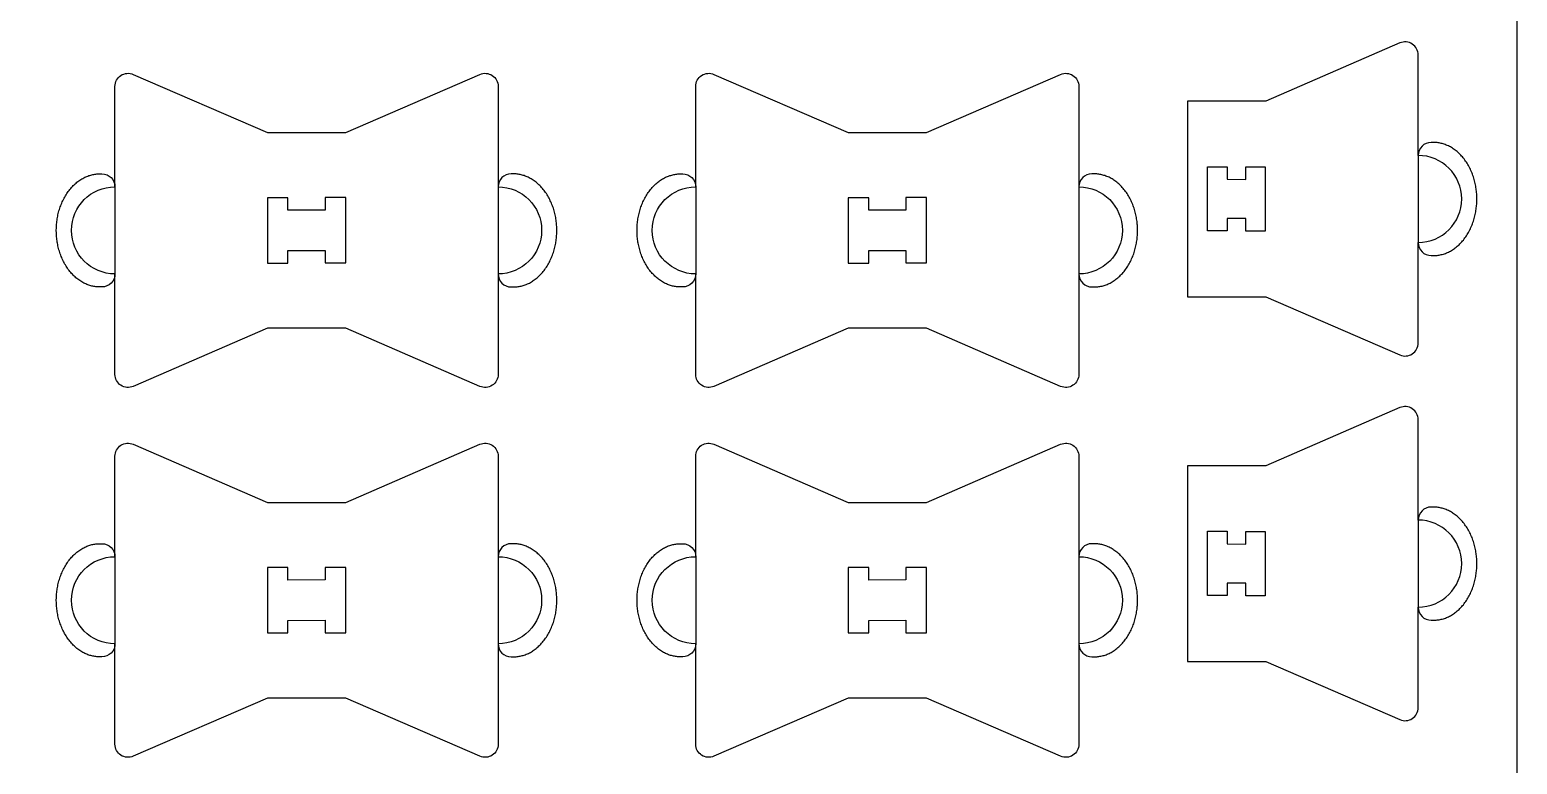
# Model space of a CAD drawing. Extents: x -30 to 12678, y 0 to 23683.
# Drawn here: x 1251 to 1934, y 1590 to 1928 of the extents above; entities that cross this region are included whole.
import ezdxf

# ---------------------------------------------------------------- set-up
doc = ezdxf.new("R2010")
doc.units = 0
for name, color, linetype in [('0_SHEET_SPRUCEPLY_2440X122', 1, 'CONTINUOUS'), ('3_ANYTOOL_CUTTHROUGH_INSID', 4, 'CONTINUOUS'), ('4_ANYTOOL_CUTTHROUGH_OUTSI', 5, 'CONTINUOUS'), ('5_ANYTOOL_HALF_MILL_9MM_IN', 3, 'CONTINUOUS')]:
    doc.layers.add(name, color=color, linetype=linetype)

msp = doc.modelspace()

# ---------------------------------------------------------------- linework, layer by layer
at = {"layer": '0_SHEET_SPRUCEPLY_2440X122'}
msp.add_lwpolyline([(713.84, 1216.64), (1933.84, 1216.64), (1933.84, 3656.64), (713.84, 3656.64)], close=True, dxfattribs=at)
at = {"layer": '3_ANYTOOL_CUTTHROUGH_INSID'}
for points in [[(1800.55, 1858.83), (1809.11, 1858.76), (1809.11, 1864.53), (1818.08, 1864.53), (1818.08, 1834.99), (1809.11, 1834.99), (1809.11, 1840.76), (1800.55, 1840.83), (1800.55, 1835.06), (1791.58, 1835.06), (1791.58, 1864.6), (1800.55, 1864.6)], [(1386.2, 1844.64), (1369.14, 1844.57), (1369.14, 1850.34), (1359.67, 1850.34), (1359.67, 1820.3), (1369.14, 1820.3), (1369.14, 1826.07), (1386.2, 1826.14), (1386.2, 1820.37), (1395.67, 1820.37), (1395.67, 1850.41), (1386.2, 1850.41)], [(1652.99, 1844.64), (1635.93, 1844.57), (1635.93, 1850.34), (1626.46, 1850.34), (1626.46, 1820.3), (1635.93, 1820.3), (1635.93, 1826.07), (1652.99, 1826.14), (1652.99, 1820.37), (1662.46, 1820.37), (1662.46, 1850.41), (1652.99, 1850.41)], [(1800.55, 1691.23), (1809.11, 1691.16), (1809.11, 1696.92), (1818.08, 1696.92), (1818.08, 1667.39), (1809.11, 1667.39), (1809.11, 1673.16), (1800.55, 1673.23), (1800.55, 1667.46), (1791.58, 1667.46), (1791.58, 1697), (1800.55, 1697)], [(1386.2, 1674.64), (1369.14, 1674.57), (1369.14, 1680.34), (1359.67, 1680.34), (1359.67, 1650.3), (1369.14, 1650.3), (1369.14, 1656.07), (1386.2, 1656.14), (1386.2, 1650.37), (1395.67, 1650.37), (1395.67, 1680.41), (1386.2, 1680.41)], [(1652.99, 1674.64), (1635.93, 1674.57), (1635.93, 1680.34), (1626.46, 1680.34), (1626.46, 1650.3), (1635.93, 1650.3), (1635.93, 1656.07), (1652.99, 1656.14), (1652.99, 1650.37), (1662.46, 1650.37), (1662.46, 1680.41), (1652.99, 1680.41)]]:
    msp.add_lwpolyline(points, close=True, dxfattribs=at)
at = {"layer": '4_ANYTOOL_CUTTHROUGH_OUTSI'}
for points in [[(1879.95, 1778.06, 0.539734), (1888.33, 1783.57), (1888.33, 1829.76, 1), (1888.33, 1869.76), (1888.33, 1915.95, 0.539734), (1879.95, 1921.46), (1818.33, 1894.76), (1782.33, 1894.76), (1782.33, 1804.76), (1818.33, 1804.76), (1879.95, 1778.06)], [(1465.67, 1769.12, -0.539734), (1457.29, 1763.62), (1395.67, 1790.32), (1359.67, 1790.32), (1298.06, 1763.62, -0.539734), (1289.67, 1769.12), (1289.67, 1815.32, -1), (1289.67, 1855.32), (1289.67, 1901.51, -0.539734), (1298.06, 1907.02), (1359.67, 1880.32), (1395.67, 1880.32), (1457.29, 1907.02, -0.539734), (1465.67, 1901.51), (1465.67, 1855.32, -1), (1465.67, 1815.32)], [(1732.46, 1769.12, -0.539734), (1724.07, 1763.62), (1662.46, 1790.32), (1626.46, 1790.32), (1564.84, 1763.62, -0.539734), (1556.46, 1769.12), (1556.46, 1815.32, -1), (1556.46, 1855.32), (1556.46, 1901.51, -0.539734), (1564.84, 1907.02), (1626.46, 1880.32), (1662.46, 1880.32), (1724.07, 1907.02, -0.539734), (1732.46, 1901.51), (1732.46, 1855.32, -1), (1732.46, 1815.32)], [(1879.95, 1610.46, 0.539734), (1888.33, 1615.96), (1888.33, 1662.16, 1), (1888.33, 1702.16), (1888.33, 1748.35, 0.539734), (1879.95, 1753.86), (1818.33, 1727.16), (1782.33, 1727.16), (1782.33, 1637.16), (1818.33, 1637.16), (1879.95, 1610.46)], [(1465.67, 1599.12, -0.539734), (1457.29, 1593.62), (1395.67, 1620.32), (1359.67, 1620.32), (1298.06, 1593.62, -0.539734), (1289.67, 1599.12), (1289.67, 1645.32, -1), (1289.67, 1685.32), (1289.67, 1731.51, -0.539734), (1298.06, 1737.02), (1359.67, 1710.32), (1395.67, 1710.32), (1457.29, 1737.02, -0.539734), (1465.67, 1731.51), (1465.67, 1685.32, -1), (1465.67, 1645.32)], [(1732.46, 1599.12, -0.539734), (1724.07, 1593.62), (1662.46, 1620.32), (1626.46, 1620.32), (1564.84, 1593.62, -0.539734), (1556.46, 1599.12), (1556.46, 1645.32, -1), (1556.46, 1685.32), (1556.46, 1731.51, -0.539734), (1564.84, 1737.02), (1626.46, 1710.32), (1662.46, 1710.32), (1724.07, 1737.02, -0.539734), (1732.46, 1731.51), (1732.46, 1685.32, -1), (1732.46, 1645.32)]]:
    msp.add_lwpolyline(points, format="xyb", close=True, dxfattribs=at)
at = {"layer": '5_ANYTOOL_HALF_MILL_9MM_IN'}
for points in [[(1895.32, 1823.75), (1895.77, 1823.76), (1896.21, 1823.77), (1896.66, 1823.81), (1897.12, 1823.85), (1897.57, 1823.91), (1898.03, 1823.99), (1898.49, 1824.08), (1898.96, 1824.18), (1899.42, 1824.3), (1899.89, 1824.44), (1900.35, 1824.59), (1900.82, 1824.75), (1901.28, 1824.93), (1901.75, 1825.13), (1902.21, 1825.35), (1902.67, 1825.57), (1903.13, 1825.82), (1903.59, 1826.08), (1904.05, 1826.36), (1904.5, 1826.65), (1904.94, 1826.96), (1905.38, 1827.29), (1905.82, 1827.63), (1906.25, 1827.99), (1906.68, 1828.36), (1907.1, 1828.75), (1907.51, 1829.15), (1907.91, 1829.56), (1908.31, 1829.99), (1908.7, 1830.44), (1909.08, 1830.89), (1909.45, 1831.36), (1909.81, 1831.85), (1910.16, 1832.34), (1910.5, 1832.85), (1910.83, 1833.36), (1911.15, 1833.89), (1911.46, 1834.42), (1911.75, 1834.97), (1912.04, 1835.52), (1912.31, 1836.08), (1912.58, 1836.65), (1912.83, 1837.23), (1913.06, 1837.81), (1913.29, 1838.39), (1913.5, 1838.98), (1913.7, 1839.58), (1913.89, 1840.18), (1914.07, 1840.78), (1914.23, 1841.38), (1914.39, 1841.99), (1914.52, 1842.59), (1914.65, 1843.2), (1914.77, 1843.81), (1914.87, 1844.41), (1914.96, 1845.02), (1915.04, 1845.62), (1915.11, 1846.22), (1915.17, 1846.82), (1915.21, 1847.41), (1915.25, 1848), (1915.28, 1848.59), (1915.3, 1849.75), (1915.28, 1850.91), (1915.25, 1851.49), (1915.21, 1852.09), (1915.17, 1852.68), (1915.11, 1853.28), (1915.04, 1853.88), (1914.96, 1854.48), (1914.87, 1855.08), (1914.77, 1855.69), (1914.65, 1856.3), (1914.52, 1856.9), (1914.38, 1857.51), (1914.23, 1858.11), (1914.07, 1858.72), (1913.89, 1859.32), (1913.7, 1859.92), (1913.5, 1860.51), (1913.28, 1861.1), (1913.06, 1861.69), (1912.82, 1862.27), (1912.57, 1862.85), (1912.31, 1863.42), (1912.03, 1863.98), (1911.74, 1864.53), (1911.45, 1865.07), (1911.14, 1865.61), (1910.82, 1866.14), (1910.49, 1866.65), (1910.14, 1867.16), (1909.79, 1867.65), (1909.43, 1868.13), (1909.06, 1868.6), (1908.68, 1869.06), (1908.29, 1869.5), (1907.89, 1869.93), (1907.49, 1870.35), (1907.07, 1870.75), (1906.65, 1871.14), (1906.23, 1871.51), (1905.8, 1871.87), (1905.36, 1872.21), (1904.92, 1872.53), (1904.47, 1872.84), (1904.02, 1873.14), (1903.56, 1873.42), (1903.1, 1873.68), (1902.64, 1873.92), (1902.18, 1874.15), (1901.71, 1874.37), (1901.25, 1874.56), (1900.78, 1874.75), (1900.31, 1874.91), (1899.85, 1875.06), (1899.38, 1875.2), (1898.91, 1875.32), (1898.45, 1875.42), (1897.99, 1875.51), (1897.53, 1875.58), (1897.07, 1875.64), (1896.61, 1875.69), (1896.16, 1875.72), (1895.71, 1875.74), (1895.27, 1875.75), (1894.33, 1875.75, 0.413668), (1888.33, 1869.76), (1888.33, 1829.76, 0.41476), (1894.33, 1823.75)], [(1282.68, 1809.31), (1282.24, 1809.31), (1281.79, 1809.33), (1281.34, 1809.37), (1280.89, 1809.41), (1280.43, 1809.47), (1279.97, 1809.55), (1279.51, 1809.64), (1279.05, 1809.74), (1278.59, 1809.86), (1278.12, 1810), (1277.65, 1810.15), (1277.19, 1810.31), (1276.72, 1810.49), (1276.26, 1810.69), (1275.79, 1810.9), (1275.33, 1811.13), (1274.87, 1811.38), (1274.42, 1811.64), (1273.96, 1811.92), (1273.51, 1812.21), (1273.06, 1812.52), (1272.62, 1812.85), (1272.19, 1813.19), (1271.75, 1813.55), (1271.33, 1813.92), (1270.91, 1814.31), (1270.5, 1814.71), (1270.09, 1815.12), (1269.7, 1815.55), (1269.31, 1816), (1268.93, 1816.45), (1268.56, 1816.92), (1268.2, 1817.41), (1267.85, 1817.9), (1267.51, 1818.4), (1267.18, 1818.92), (1266.86, 1819.45), (1266.55, 1819.98), (1266.25, 1820.53), (1265.97, 1821.08), (1265.69, 1821.64), (1265.43, 1822.21), (1265.18, 1822.79), (1264.94, 1823.37), (1264.72, 1823.95), (1264.5, 1824.54), (1264.3, 1825.14), (1264.11, 1825.74), (1263.94, 1826.34), (1263.77, 1826.94), (1263.62, 1827.55), (1263.48, 1828.15), (1263.35, 1828.76), (1263.24, 1829.37), (1263.14, 1829.97), (1263.04, 1830.58), (1262.96, 1831.18), (1262.9, 1831.78), (1262.84, 1832.38), (1262.79, 1832.97), (1262.76, 1833.56), (1262.73, 1834.15), (1262.71, 1835.31), (1262.73, 1836.47), (1262.76, 1837.05), (1262.79, 1837.64), (1262.84, 1838.24), (1262.9, 1838.84), (1262.96, 1839.44), (1263.04, 1840.04), (1263.14, 1840.64), (1263.24, 1841.25), (1263.36, 1841.86), (1263.48, 1842.46), (1263.62, 1843.07), (1263.78, 1843.67), (1263.94, 1844.28), (1264.12, 1844.88), (1264.31, 1845.48), (1264.51, 1846.07), (1264.72, 1846.66), (1264.95, 1847.25), (1265.19, 1847.83), (1265.44, 1848.41), (1265.7, 1848.97), (1265.97, 1849.54), (1266.26, 1850.09), (1266.56, 1850.63), (1266.87, 1851.17), (1267.19, 1851.7), (1267.52, 1852.21), (1267.86, 1852.72), (1268.21, 1853.21), (1268.58, 1853.69), (1268.95, 1854.16), (1269.33, 1854.62), (1269.72, 1855.06), (1270.11, 1855.49), (1270.52, 1855.91), (1270.93, 1856.31), (1271.35, 1856.7), (1271.78, 1857.07), (1272.21, 1857.43), (1272.65, 1857.77), (1273.09, 1858.09), (1273.54, 1858.4), (1273.99, 1858.7), (1274.45, 1858.98), (1274.9, 1859.24), (1275.37, 1859.48), (1275.83, 1859.71), (1276.29, 1859.93), (1276.76, 1860.12), (1277.23, 1860.3), (1277.69, 1860.47), (1278.16, 1860.62), (1278.63, 1860.75), (1279.09, 1860.87), (1279.56, 1860.98), (1280.02, 1861.07), (1280.48, 1861.14), (1280.94, 1861.2), (1281.39, 1861.25), (1281.84, 1861.28), (1282.29, 1861.3), (1282.74, 1861.31), (1283.67, 1861.31, -0.413668), (1289.67, 1855.32), (1289.67, 1815.32, -0.41476), (1283.67, 1809.31)], [(1472.66, 1809.31), (1473.11, 1809.31), (1473.55, 1809.33), (1474, 1809.37), (1474.46, 1809.41), (1474.91, 1809.47), (1475.37, 1809.55), (1475.83, 1809.64), (1476.3, 1809.74), (1476.76, 1809.86), (1477.23, 1810), (1477.69, 1810.15), (1478.16, 1810.31), (1478.62, 1810.49), (1479.09, 1810.69), (1479.55, 1810.9), (1480.01, 1811.13), (1480.47, 1811.38), (1480.93, 1811.64), (1481.39, 1811.92), (1481.84, 1812.21), (1482.28, 1812.52), (1482.72, 1812.85), (1483.16, 1813.19), (1483.59, 1813.55), (1484.02, 1813.92), (1484.44, 1814.31), (1484.85, 1814.71), (1485.25, 1815.12), (1485.65, 1815.55), (1486.04, 1816), (1486.42, 1816.45), (1486.79, 1816.92), (1487.15, 1817.41), (1487.5, 1817.9), (1487.84, 1818.4), (1488.17, 1818.92), (1488.49, 1819.45), (1488.8, 1819.98), (1489.09, 1820.53), (1489.38, 1821.08), (1489.65, 1821.64), (1489.92, 1822.21), (1490.17, 1822.79), (1490.4, 1823.37), (1490.63, 1823.95), (1490.84, 1824.54), (1491.04, 1825.14), (1491.23, 1825.74), (1491.41, 1826.34), (1491.57, 1826.94), (1491.73, 1827.55), (1491.86, 1828.15), (1491.99, 1828.76), (1492.11, 1829.37), (1492.21, 1829.97), (1492.3, 1830.58), (1492.38, 1831.18), (1492.45, 1831.78), (1492.51, 1832.38), (1492.56, 1832.97), (1492.59, 1833.56), (1492.62, 1834.15), (1492.64, 1835.31), (1492.62, 1836.47), (1492.59, 1837.05), (1492.55, 1837.64), (1492.51, 1838.24), (1492.45, 1838.84), (1492.38, 1839.44), (1492.3, 1840.04), (1492.21, 1840.64), (1492.11, 1841.25), (1491.99, 1841.86), (1491.86, 1842.46), (1491.72, 1843.07), (1491.57, 1843.67), (1491.41, 1844.28), (1491.23, 1844.88), (1491.04, 1845.48), (1490.84, 1846.07), (1490.63, 1846.66), (1490.4, 1847.25), (1490.16, 1847.83), (1489.91, 1848.41), (1489.65, 1848.97), (1489.37, 1849.54), (1489.09, 1850.09), (1488.79, 1850.63), (1488.48, 1851.17), (1488.16, 1851.7), (1487.83, 1852.21), (1487.48, 1852.72), (1487.13, 1853.21), (1486.77, 1853.69), (1486.4, 1854.16), (1486.02, 1854.62), (1485.63, 1855.06), (1485.23, 1855.49), (1484.83, 1855.91), (1484.41, 1856.31), (1483.99, 1856.7), (1483.57, 1857.07), (1483.14, 1857.43), (1482.7, 1857.77), (1482.26, 1858.09), (1481.81, 1858.4), (1481.36, 1858.7), (1480.9, 1858.98), (1480.44, 1859.24), (1479.98, 1859.48), (1479.52, 1859.71), (1479.05, 1859.93), (1478.59, 1860.12), (1478.12, 1860.3), (1477.65, 1860.47), (1477.19, 1860.62), (1476.72, 1860.75), (1476.25, 1860.87), (1475.79, 1860.98), (1475.33, 1861.07), (1474.87, 1861.14), (1474.41, 1861.2), (1473.95, 1861.25), (1473.5, 1861.28), (1473.05, 1861.3), (1472.61, 1861.31), (1471.67, 1861.31, 0.413668), (1465.67, 1855.32), (1465.67, 1815.32, 0.41476), (1471.67, 1809.31)], [(1549.47, 1809.31), (1549.02, 1809.31), (1548.58, 1809.33), (1548.13, 1809.37), (1547.67, 1809.41), (1547.22, 1809.47), (1546.76, 1809.55), (1546.3, 1809.64), (1545.83, 1809.74), (1545.37, 1809.86), (1544.9, 1810), (1544.44, 1810.15), (1543.97, 1810.31), (1543.51, 1810.49), (1543.04, 1810.69), (1542.58, 1810.9), (1542.11, 1811.13), (1541.66, 1811.38), (1541.2, 1811.64), (1540.74, 1811.92), (1540.29, 1812.21), (1539.85, 1812.52), (1539.41, 1812.85), (1538.97, 1813.19), (1538.54, 1813.55), (1538.11, 1813.92), (1537.69, 1814.31), (1537.28, 1814.71), (1536.88, 1815.12), (1536.48, 1815.55), (1536.09, 1816), (1535.71, 1816.45), (1535.34, 1816.92), (1534.98, 1817.41), (1534.63, 1817.9), (1534.29, 1818.4), (1533.96, 1818.92), (1533.64, 1819.45), (1533.33, 1819.98), (1533.03, 1820.53), (1532.75, 1821.08), (1532.48, 1821.64), (1532.21, 1822.21), (1531.96, 1822.79), (1531.72, 1823.37), (1531.5, 1823.95), (1531.29, 1824.54), (1531.08, 1825.14), (1530.9, 1825.74), (1530.72, 1826.34), (1530.56, 1826.94), (1530.4, 1827.55), (1530.26, 1828.15), (1530.14, 1828.76), (1530.02, 1829.37), (1529.92, 1829.97), (1529.83, 1830.58), (1529.75, 1831.18), (1529.68, 1831.78), (1529.62, 1832.38), (1529.57, 1832.97), (1529.54, 1833.56), (1529.51, 1834.15), (1529.49, 1835.31), (1529.51, 1836.47), (1529.54, 1837.05), (1529.57, 1837.64), (1529.62, 1838.24), (1529.68, 1838.84), (1529.75, 1839.44), (1529.83, 1840.04), (1529.92, 1840.64), (1530.02, 1841.25), (1530.14, 1841.86), (1530.27, 1842.46), (1530.41, 1843.07), (1530.56, 1843.67), (1530.72, 1844.28), (1530.9, 1844.88), (1531.09, 1845.48), (1531.29, 1846.07), (1531.5, 1846.66), (1531.73, 1847.25), (1531.97, 1847.83), (1532.22, 1848.41), (1532.48, 1848.97), (1532.76, 1849.54), (1533.04, 1850.09), (1533.34, 1850.63), (1533.65, 1851.17), (1533.97, 1851.7), (1534.3, 1852.21), (1534.65, 1852.72), (1535, 1853.21), (1535.36, 1853.69), (1535.73, 1854.16), (1536.11, 1854.62), (1536.5, 1855.06), (1536.9, 1855.49), (1537.3, 1855.91), (1537.71, 1856.31), (1538.13, 1856.7), (1538.56, 1857.07), (1538.99, 1857.43), (1539.43, 1857.77), (1539.87, 1858.09), (1540.32, 1858.4), (1540.77, 1858.7), (1541.23, 1858.98), (1541.69, 1859.24), (1542.15, 1859.48), (1542.61, 1859.71), (1543.08, 1859.93), (1543.54, 1860.12), (1544.01, 1860.3), (1544.48, 1860.47), (1544.94, 1860.62), (1545.41, 1860.75), (1545.88, 1860.87), (1546.34, 1860.98), (1546.8, 1861.07), (1547.26, 1861.14), (1547.72, 1861.2), (1548.17, 1861.25), (1548.63, 1861.28), (1549.07, 1861.3), (1549.52, 1861.31), (1550.46, 1861.31, -0.413668), (1556.46, 1855.32), (1556.46, 1815.32, -0.41476), (1550.46, 1809.31)], [(1739.44, 1809.31), (1739.89, 1809.31), (1740.34, 1809.33), (1740.79, 1809.37), (1741.24, 1809.41), (1741.7, 1809.47), (1742.16, 1809.55), (1742.62, 1809.64), (1743.08, 1809.74), (1743.54, 1809.86), (1744.01, 1810), (1744.47, 1810.15), (1744.94, 1810.31), (1745.41, 1810.49), (1745.87, 1810.69), (1746.34, 1810.9), (1746.8, 1811.13), (1747.26, 1811.38), (1747.71, 1811.64), (1748.17, 1811.92), (1748.62, 1812.21), (1749.07, 1812.52), (1749.51, 1812.85), (1749.94, 1813.19), (1750.37, 1813.55), (1750.8, 1813.92), (1751.22, 1814.31), (1751.63, 1814.71), (1752.03, 1815.12), (1752.43, 1815.55), (1752.82, 1816), (1753.2, 1816.45), (1753.57, 1816.92), (1753.93, 1817.41), (1754.28, 1817.9), (1754.62, 1818.4), (1754.95, 1818.92), (1755.27, 1819.45), (1755.58, 1819.98), (1755.88, 1820.53), (1756.16, 1821.08), (1756.44, 1821.64), (1756.7, 1822.21), (1756.95, 1822.79), (1757.19, 1823.37), (1757.41, 1823.95), (1757.63, 1824.54), (1757.83, 1825.14), (1758.02, 1825.74), (1758.19, 1826.34), (1758.36, 1826.94), (1758.51, 1827.55), (1758.65, 1828.15), (1758.77, 1828.76), (1758.89, 1829.37), (1758.99, 1829.97), (1759.09, 1830.58), (1759.17, 1831.18), (1759.23, 1831.78), (1759.29, 1832.38), (1759.34, 1832.97), (1759.37, 1833.56), (1759.4, 1834.15), (1759.42, 1835.31), (1759.4, 1836.47), (1759.37, 1837.05), (1759.34, 1837.64), (1759.29, 1838.24), (1759.23, 1838.84), (1759.16, 1839.44), (1759.08, 1840.04), (1758.99, 1840.64), (1758.89, 1841.25), (1758.77, 1841.86), (1758.65, 1842.46), (1758.51, 1843.07), (1758.35, 1843.67), (1758.19, 1844.28), (1758.01, 1844.88), (1757.82, 1845.48), (1757.62, 1846.07), (1757.41, 1846.66), (1757.18, 1847.25), (1756.94, 1847.83), (1756.69, 1848.41), (1756.43, 1848.97), (1756.15, 1849.54), (1755.87, 1850.09), (1755.57, 1850.63), (1755.26, 1851.17), (1754.94, 1851.7), (1754.61, 1852.21), (1754.27, 1852.72), (1753.91, 1853.21), (1753.55, 1853.69), (1753.18, 1854.16), (1752.8, 1854.62), (1752.41, 1855.06), (1752.01, 1855.49), (1751.61, 1855.91), (1751.2, 1856.31), (1750.78, 1856.7), (1750.35, 1857.07), (1749.92, 1857.43), (1749.48, 1857.77), (1749.04, 1858.09), (1748.59, 1858.4), (1748.14, 1858.7), (1747.68, 1858.98), (1747.23, 1859.24), (1746.76, 1859.48), (1746.3, 1859.71), (1745.84, 1859.93), (1745.37, 1860.12), (1744.9, 1860.3), (1744.44, 1860.47), (1743.97, 1860.62), (1743.5, 1860.75), (1743.04, 1860.87), (1742.57, 1860.98), (1742.11, 1861.07), (1741.65, 1861.14), (1741.19, 1861.2), (1740.74, 1861.25), (1740.29, 1861.28), (1739.84, 1861.3), (1739.39, 1861.31), (1738.46, 1861.31, 0.413668), (1732.46, 1855.32), (1732.46, 1815.32, 0.41476), (1738.46, 1809.31)], [(1895.32, 1656.15), (1895.77, 1656.15), (1896.21, 1656.17), (1896.66, 1656.21), (1897.12, 1656.25), (1897.57, 1656.31), (1898.03, 1656.39), (1898.49, 1656.48), (1898.96, 1656.58), (1899.42, 1656.7), (1899.89, 1656.84), (1900.35, 1656.99), (1900.82, 1657.15), (1901.28, 1657.33), (1901.75, 1657.53), (1902.21, 1657.74), (1902.67, 1657.97), (1903.13, 1658.22), (1903.59, 1658.48), (1904.05, 1658.76), (1904.5, 1659.05), (1904.94, 1659.36), (1905.38, 1659.69), (1905.82, 1660.03), (1906.25, 1660.39), (1906.68, 1660.76), (1907.1, 1661.14), (1907.51, 1661.55), (1907.91, 1661.96), (1908.31, 1662.39), (1908.7, 1662.84), (1909.08, 1663.29), (1909.45, 1663.76), (1909.81, 1664.24), (1910.16, 1664.74), (1910.5, 1665.24), (1910.83, 1665.76), (1911.15, 1666.29), (1911.46, 1666.82), (1911.75, 1667.37), (1912.04, 1667.92), (1912.31, 1668.48), (1912.58, 1669.05), (1912.83, 1669.62), (1913.06, 1670.21), (1913.29, 1670.79), (1913.5, 1671.38), (1913.7, 1671.98), (1913.89, 1672.58), (1914.07, 1673.18), (1914.23, 1673.78), (1914.39, 1674.39), (1914.52, 1674.99), (1914.65, 1675.6), (1914.77, 1676.21), (1914.87, 1676.81), (1914.96, 1677.42), (1915.04, 1678.02), (1915.11, 1678.62), (1915.17, 1679.22), (1915.21, 1679.81), (1915.25, 1680.4), (1915.28, 1680.99), (1915.3, 1682.15), (1915.28, 1683.31), (1915.25, 1683.89), (1915.21, 1684.48), (1915.17, 1685.08), (1915.11, 1685.68), (1915.04, 1686.28), (1914.96, 1686.88), (1914.87, 1687.48), (1914.77, 1688.09), (1914.65, 1688.69), (1914.52, 1689.3), (1914.38, 1689.91), (1914.23, 1690.51), (1914.07, 1691.12), (1913.89, 1691.72), (1913.7, 1692.32), (1913.5, 1692.91), (1913.28, 1693.5), (1913.06, 1694.09), (1912.82, 1694.67), (1912.57, 1695.25), (1912.31, 1695.81), (1912.03, 1696.37), (1911.74, 1696.93), (1911.45, 1697.47), (1911.14, 1698.01), (1910.82, 1698.54), (1910.49, 1699.05), (1910.14, 1699.56), (1909.79, 1700.05), (1909.43, 1700.53), (1909.06, 1701), (1908.68, 1701.46), (1908.29, 1701.9), (1907.89, 1702.33), (1907.49, 1702.75), (1907.07, 1703.15), (1906.65, 1703.54), (1906.23, 1703.91), (1905.8, 1704.27), (1905.36, 1704.61), (1904.92, 1704.93), (1904.47, 1705.24), (1904.02, 1705.54), (1903.56, 1705.81), (1903.1, 1706.08), (1902.64, 1706.32), (1902.18, 1706.55), (1901.71, 1706.76), (1901.25, 1706.96), (1900.78, 1707.14), (1900.31, 1707.31), (1899.85, 1707.46), (1899.38, 1707.59), (1898.91, 1707.71), (1898.45, 1707.82), (1897.99, 1707.91), (1897.53, 1707.98), (1897.07, 1708.04), (1896.61, 1708.09), (1896.16, 1708.12), (1895.71, 1708.14), (1895.27, 1708.15), (1894.33, 1708.15, 0.413668), (1888.33, 1702.16), (1888.33, 1662.16, 0.41476), (1894.33, 1656.15)], [(1282.68, 1639.31), (1282.24, 1639.31), (1281.79, 1639.33), (1281.34, 1639.37), (1280.89, 1639.41), (1280.43, 1639.47), (1279.97, 1639.55), (1279.51, 1639.64), (1279.05, 1639.74), (1278.59, 1639.86), (1278.12, 1640), (1277.65, 1640.15), (1277.19, 1640.31), (1276.72, 1640.49), (1276.26, 1640.69), (1275.79, 1640.9), (1275.33, 1641.13), (1274.87, 1641.38), (1274.42, 1641.64), (1273.96, 1641.92), (1273.51, 1642.21), (1273.06, 1642.52), (1272.62, 1642.85), (1272.19, 1643.19), (1271.75, 1643.55), (1271.33, 1643.92), (1270.91, 1644.31), (1270.5, 1644.71), (1270.09, 1645.12), (1269.7, 1645.55), (1269.31, 1646), (1268.93, 1646.45), (1268.56, 1646.92), (1268.2, 1647.41), (1267.85, 1647.9), (1267.51, 1648.4), (1267.18, 1648.92), (1266.86, 1649.45), (1266.55, 1649.98), (1266.25, 1650.53), (1265.97, 1651.08), (1265.69, 1651.64), (1265.43, 1652.21), (1265.18, 1652.79), (1264.94, 1653.37), (1264.72, 1653.95), (1264.5, 1654.54), (1264.3, 1655.14), (1264.11, 1655.74), (1263.94, 1656.34), (1263.77, 1656.94), (1263.62, 1657.55), (1263.48, 1658.15), (1263.35, 1658.76), (1263.24, 1659.37), (1263.14, 1659.97), (1263.04, 1660.58), (1262.96, 1661.18), (1262.9, 1661.78), (1262.84, 1662.38), (1262.79, 1662.97), (1262.76, 1663.56), (1262.73, 1664.15), (1262.71, 1665.31), (1262.73, 1666.47), (1262.76, 1667.05), (1262.79, 1667.64), (1262.84, 1668.24), (1262.9, 1668.84), (1262.96, 1669.44), (1263.04, 1670.04), (1263.14, 1670.64), (1263.24, 1671.25), (1263.36, 1671.86), (1263.48, 1672.46), (1263.62, 1673.07), (1263.78, 1673.67), (1263.94, 1674.28), (1264.12, 1674.88), (1264.31, 1675.48), (1264.51, 1676.07), (1264.72, 1676.66), (1264.95, 1677.25), (1265.19, 1677.83), (1265.44, 1678.41), (1265.7, 1678.97), (1265.97, 1679.54), (1266.26, 1680.09), (1266.56, 1680.63), (1266.87, 1681.17), (1267.19, 1681.7), (1267.52, 1682.21), (1267.86, 1682.72), (1268.21, 1683.21), (1268.58, 1683.69), (1268.95, 1684.16), (1269.33, 1684.62), (1269.72, 1685.06), (1270.11, 1685.49), (1270.52, 1685.91), (1270.93, 1686.31), (1271.35, 1686.7), (1271.78, 1687.07), (1272.21, 1687.43), (1272.65, 1687.77), (1273.09, 1688.09), (1273.54, 1688.4), (1273.99, 1688.7), (1274.45, 1688.98), (1274.9, 1689.24), (1275.37, 1689.48), (1275.83, 1689.71), (1276.29, 1689.93), (1276.76, 1690.12), (1277.23, 1690.3), (1277.69, 1690.47), (1278.16, 1690.62), (1278.63, 1690.75), (1279.09, 1690.87), (1279.56, 1690.98), (1280.02, 1691.07), (1280.48, 1691.14), (1280.94, 1691.2), (1281.39, 1691.25), (1281.84, 1691.28), (1282.29, 1691.3), (1282.74, 1691.31), (1283.67, 1691.31, -0.413668), (1289.67, 1685.32), (1289.67, 1645.32, -0.41476), (1283.67, 1639.31)], [(1472.66, 1639.31), (1473.11, 1639.31), (1473.55, 1639.33), (1474, 1639.37), (1474.46, 1639.41), (1474.91, 1639.47), (1475.37, 1639.55), (1475.83, 1639.64), (1476.3, 1639.74), (1476.76, 1639.86), (1477.23, 1640), (1477.69, 1640.15), (1478.16, 1640.31), (1478.62, 1640.49), (1479.09, 1640.69), (1479.55, 1640.9), (1480.01, 1641.13), (1480.47, 1641.38), (1480.93, 1641.64), (1481.39, 1641.92), (1481.84, 1642.21), (1482.28, 1642.52), (1482.72, 1642.85), (1483.16, 1643.19), (1483.59, 1643.55), (1484.02, 1643.92), (1484.44, 1644.31), (1484.85, 1644.71), (1485.25, 1645.12), (1485.65, 1645.55), (1486.04, 1646), (1486.42, 1646.45), (1486.79, 1646.92), (1487.15, 1647.41), (1487.5, 1647.9), (1487.84, 1648.4), (1488.17, 1648.92), (1488.49, 1649.45), (1488.8, 1649.98), (1489.09, 1650.53), (1489.38, 1651.08), (1489.65, 1651.64), (1489.92, 1652.21), (1490.17, 1652.79), (1490.4, 1653.37), (1490.63, 1653.95), (1490.84, 1654.54), (1491.04, 1655.14), (1491.23, 1655.74), (1491.41, 1656.34), (1491.57, 1656.94), (1491.73, 1657.55), (1491.86, 1658.15), (1491.99, 1658.76), (1492.11, 1659.37), (1492.21, 1659.97), (1492.3, 1660.58), (1492.38, 1661.18), (1492.45, 1661.78), (1492.51, 1662.38), (1492.56, 1662.97), (1492.59, 1663.56), (1492.62, 1664.15), (1492.64, 1665.31), (1492.62, 1666.47), (1492.59, 1667.05), (1492.55, 1667.64), (1492.51, 1668.24), (1492.45, 1668.84), (1492.38, 1669.44), (1492.3, 1670.04), (1492.21, 1670.64), (1492.11, 1671.25), (1491.99, 1671.86), (1491.86, 1672.46), (1491.72, 1673.07), (1491.57, 1673.67), (1491.41, 1674.28), (1491.23, 1674.88), (1491.04, 1675.48), (1490.84, 1676.07), (1490.63, 1676.66), (1490.4, 1677.25), (1490.16, 1677.83), (1489.91, 1678.41), (1489.65, 1678.97), (1489.37, 1679.54), (1489.09, 1680.09), (1488.79, 1680.63), (1488.48, 1681.17), (1488.16, 1681.7), (1487.83, 1682.21), (1487.48, 1682.72), (1487.13, 1683.21), (1486.77, 1683.69), (1486.4, 1684.16), (1486.02, 1684.62), (1485.63, 1685.06), (1485.23, 1685.49), (1484.83, 1685.91), (1484.41, 1686.31), (1483.99, 1686.7), (1483.57, 1687.07), (1483.14, 1687.43), (1482.7, 1687.77), (1482.26, 1688.09), (1481.81, 1688.4), (1481.36, 1688.7), (1480.9, 1688.98), (1480.44, 1689.24), (1479.98, 1689.48), (1479.52, 1689.71), (1479.05, 1689.93), (1478.59, 1690.12), (1478.12, 1690.3), (1477.65, 1690.47), (1477.19, 1690.62), (1476.72, 1690.75), (1476.25, 1690.87), (1475.79, 1690.98), (1475.33, 1691.07), (1474.87, 1691.14), (1474.41, 1691.2), (1473.95, 1691.25), (1473.5, 1691.28), (1473.05, 1691.3), (1472.61, 1691.31), (1471.67, 1691.31, 0.413668), (1465.67, 1685.32), (1465.67, 1645.32, 0.41476), (1471.67, 1639.31)], [(1549.47, 1639.31), (1549.02, 1639.31), (1548.58, 1639.33), (1548.13, 1639.37), (1547.67, 1639.41), (1547.22, 1639.47), (1546.76, 1639.55), (1546.3, 1639.64), (1545.83, 1639.74), (1545.37, 1639.86), (1544.9, 1640), (1544.44, 1640.15), (1543.97, 1640.31), (1543.51, 1640.49), (1543.04, 1640.69), (1542.58, 1640.9), (1542.11, 1641.13), (1541.66, 1641.38), (1541.2, 1641.64), (1540.74, 1641.92), (1540.29, 1642.21), (1539.85, 1642.52), (1539.41, 1642.85), (1538.97, 1643.19), (1538.54, 1643.55), (1538.11, 1643.92), (1537.69, 1644.31), (1537.28, 1644.71), (1536.88, 1645.12), (1536.48, 1645.55), (1536.09, 1646), (1535.71, 1646.45), (1535.34, 1646.92), (1534.98, 1647.41), (1534.63, 1647.9), (1534.29, 1648.4), (1533.96, 1648.92), (1533.64, 1649.45), (1533.33, 1649.98), (1533.03, 1650.53), (1532.75, 1651.08), (1532.48, 1651.64), (1532.21, 1652.21), (1531.96, 1652.79), (1531.72, 1653.37), (1531.5, 1653.95), (1531.29, 1654.54), (1531.08, 1655.14), (1530.9, 1655.74), (1530.72, 1656.34), (1530.56, 1656.94), (1530.4, 1657.55), (1530.26, 1658.15), (1530.14, 1658.76), (1530.02, 1659.37), (1529.92, 1659.97), (1529.83, 1660.58), (1529.75, 1661.18), (1529.68, 1661.78), (1529.62, 1662.38), (1529.57, 1662.97), (1529.54, 1663.56), (1529.51, 1664.15), (1529.49, 1665.31), (1529.51, 1666.47), (1529.54, 1667.05), (1529.57, 1667.64), (1529.62, 1668.24), (1529.68, 1668.84), (1529.75, 1669.44), (1529.83, 1670.04), (1529.92, 1670.64), (1530.02, 1671.25), (1530.14, 1671.86), (1530.27, 1672.46), (1530.41, 1673.07), (1530.56, 1673.67), (1530.72, 1674.28), (1530.9, 1674.88), (1531.09, 1675.48), (1531.29, 1676.07), (1531.5, 1676.66), (1531.73, 1677.25), (1531.97, 1677.83), (1532.22, 1678.41), (1532.48, 1678.97), (1532.76, 1679.54), (1533.04, 1680.09), (1533.34, 1680.63), (1533.65, 1681.17), (1533.97, 1681.7), (1534.3, 1682.21), (1534.65, 1682.72), (1535, 1683.21), (1535.36, 1683.69), (1535.73, 1684.16), (1536.11, 1684.62), (1536.5, 1685.06), (1536.9, 1685.49), (1537.3, 1685.91), (1537.71, 1686.31), (1538.13, 1686.7), (1538.56, 1687.07), (1538.99, 1687.43), (1539.43, 1687.77), (1539.87, 1688.09), (1540.32, 1688.4), (1540.77, 1688.7), (1541.23, 1688.98), (1541.69, 1689.24), (1542.15, 1689.48), (1542.61, 1689.71), (1543.08, 1689.93), (1543.54, 1690.12), (1544.01, 1690.3), (1544.48, 1690.47), (1544.94, 1690.62), (1545.41, 1690.75), (1545.88, 1690.87), (1546.34, 1690.98), (1546.8, 1691.07), (1547.26, 1691.14), (1547.72, 1691.2), (1548.17, 1691.25), (1548.63, 1691.28), (1549.07, 1691.3), (1549.52, 1691.31), (1550.46, 1691.31, -0.413668), (1556.46, 1685.32), (1556.46, 1645.32, -0.41476), (1550.46, 1639.31)], [(1739.44, 1639.31), (1739.89, 1639.31), (1740.34, 1639.33), (1740.79, 1639.37), (1741.24, 1639.41), (1741.7, 1639.47), (1742.16, 1639.55), (1742.62, 1639.64), (1743.08, 1639.74), (1743.54, 1639.86), (1744.01, 1640), (1744.47, 1640.15), (1744.94, 1640.31), (1745.41, 1640.49), (1745.87, 1640.69), (1746.34, 1640.9), (1746.8, 1641.13), (1747.26, 1641.38), (1747.71, 1641.64), (1748.17, 1641.92), (1748.62, 1642.21), (1749.07, 1642.52), (1749.51, 1642.85), (1749.94, 1643.19), (1750.37, 1643.55), (1750.8, 1643.92), (1751.22, 1644.31), (1751.63, 1644.71), (1752.03, 1645.12), (1752.43, 1645.55), (1752.82, 1646), (1753.2, 1646.45), (1753.57, 1646.92), (1753.93, 1647.41), (1754.28, 1647.9), (1754.62, 1648.4), (1754.95, 1648.92), (1755.27, 1649.45), (1755.58, 1649.98), (1755.88, 1650.53), (1756.16, 1651.08), (1756.44, 1651.64), (1756.7, 1652.21), (1756.95, 1652.79), (1757.19, 1653.37), (1757.41, 1653.95), (1757.63, 1654.54), (1757.83, 1655.14), (1758.02, 1655.74), (1758.19, 1656.34), (1758.36, 1656.94), (1758.51, 1657.55), (1758.65, 1658.15), (1758.77, 1658.76), (1758.89, 1659.37), (1758.99, 1659.97), (1759.09, 1660.58), (1759.17, 1661.18), (1759.23, 1661.78), (1759.29, 1662.38), (1759.34, 1662.97), (1759.37, 1663.56), (1759.4, 1664.15), (1759.42, 1665.31), (1759.4, 1666.47), (1759.37, 1667.05), (1759.34, 1667.64), (1759.29, 1668.24), (1759.23, 1668.84), (1759.16, 1669.44), (1759.08, 1670.04), (1758.99, 1670.64), (1758.89, 1671.25), (1758.77, 1671.86), (1758.65, 1672.46), (1758.51, 1673.07), (1758.35, 1673.67), (1758.19, 1674.28), (1758.01, 1674.88), (1757.82, 1675.48), (1757.62, 1676.07), (1757.41, 1676.66), (1757.18, 1677.25), (1756.94, 1677.83), (1756.69, 1678.41), (1756.43, 1678.97), (1756.15, 1679.54), (1755.87, 1680.09), (1755.57, 1680.63), (1755.26, 1681.17), (1754.94, 1681.7), (1754.61, 1682.21), (1754.27, 1682.72), (1753.91, 1683.21), (1753.55, 1683.69), (1753.18, 1684.16), (1752.8, 1684.62), (1752.41, 1685.06), (1752.01, 1685.49), (1751.61, 1685.91), (1751.2, 1686.31), (1750.78, 1686.7), (1750.35, 1687.07), (1749.92, 1687.43), (1749.48, 1687.77), (1749.04, 1688.09), (1748.59, 1688.4), (1748.14, 1688.7), (1747.68, 1688.98), (1747.23, 1689.24), (1746.76, 1689.48), (1746.3, 1689.71), (1745.84, 1689.93), (1745.37, 1690.12), (1744.9, 1690.3), (1744.44, 1690.47), (1743.97, 1690.62), (1743.5, 1690.75), (1743.04, 1690.87), (1742.57, 1690.98), (1742.11, 1691.07), (1741.65, 1691.14), (1741.19, 1691.2), (1740.74, 1691.25), (1740.29, 1691.28), (1739.84, 1691.3), (1739.39, 1691.31), (1738.46, 1691.31, 0.413668), (1732.46, 1685.32), (1732.46, 1645.32, 0.41476), (1738.46, 1639.31)]]:
    msp.add_lwpolyline(points, format="xyb", close=True, dxfattribs=at)

doc.saveas('drawing.dxf')
